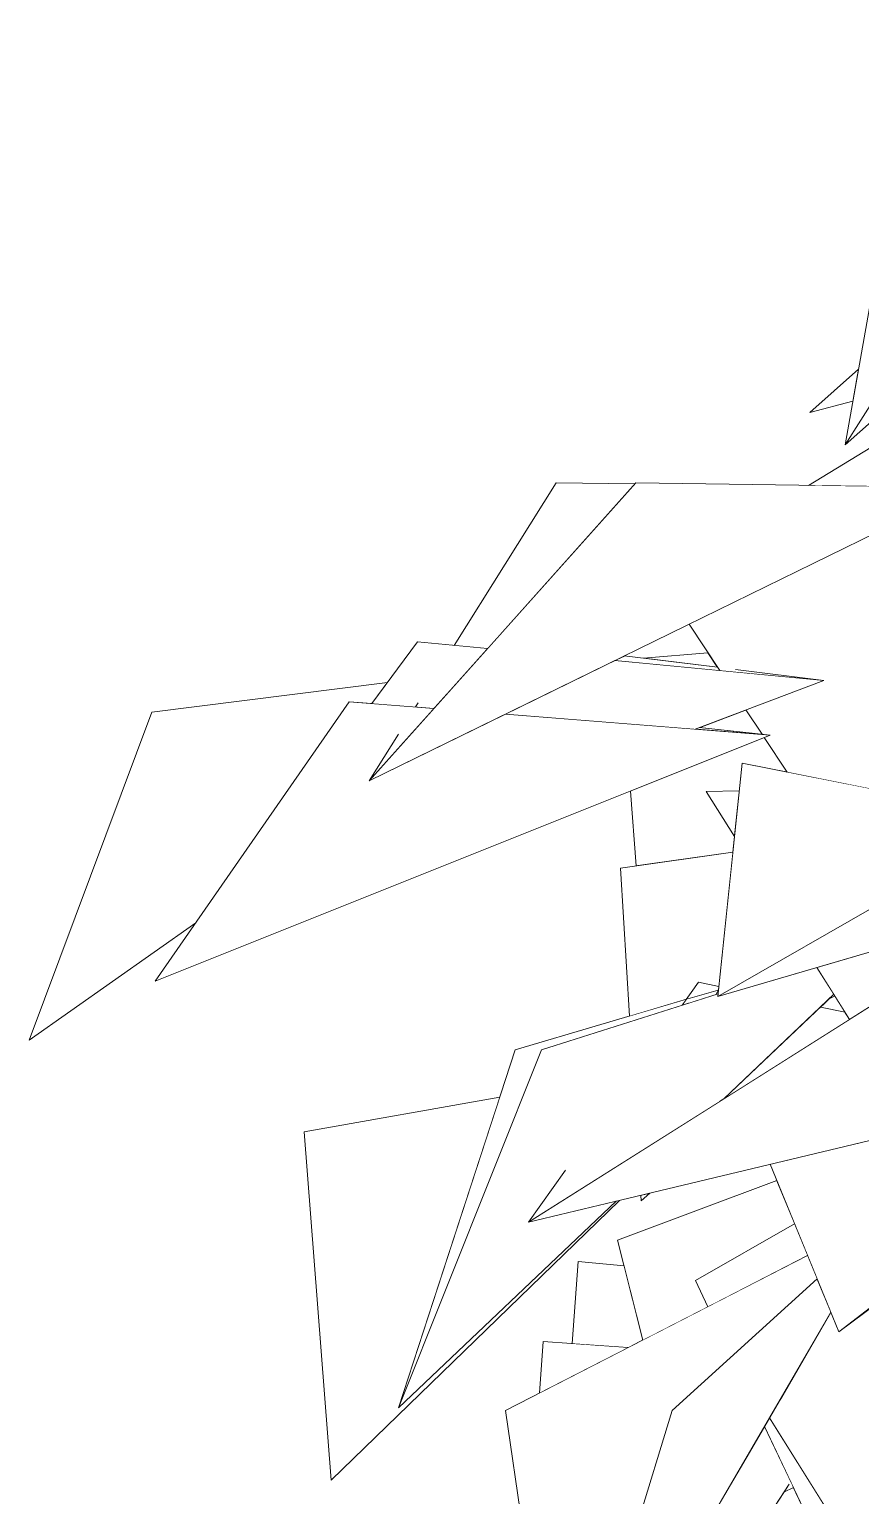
# Model space of a CAD drawing. Header units: millimetres. Extents: x -9413 to 8527, y -300 to 11224.
# Drawn here: x -8574 to -8040, y 4695 to 5636 of the extents above; entities that cross this region are included whole.
import ezdxf

# ---------------------------------------------------------------- set-up
doc = ezdxf.new("R2010")
doc.units = ezdxf.units.MM
doc.header["$MEASUREMENT"] = 0
doc.linetypes.add('Wipeout_Contour', pattern=[1000, 0, -1000])
doc.layers.add('Interior - Furniture', color=7, linetype='Continuous')
doc.layers.add('Interior - Furniture _Pen_No__4', color=7, linetype='Continuous', lineweight=20, true_color=0x029e21)

# ---------------------------------------------------------------- blocks, each defined once
blk = doc.blocks.new('Section Elem_40_6')
at = {"color": 254, "linetype": 'Wipeout_Contour', "lineweight": 0, "ltscale": 28944.765623}
blk.add_wipeout([(-8050.13, 5369.46), (-7749.89, 5636.33), (-7915.76, 5580.9)], dxfattribs=at).dxf.layer = 'Interior - Furniture'
at = {"color": 254, "linetype": 'Wipeout_Contour', "lineweight": 0, "ltscale": 28666.405731}
blk.add_wipeout([(-8132.85, 5016.44), (-8131.76, 5016.79), (-8131.44, 5019.82)], dxfattribs=at).dxf.layer = 'Interior - Furniture'
at = {"color": 254, "linetype": 'Wipeout_Contour', "lineweight": 0, "ltscale": 28474.789335}
blk.add_wipeout([(-8057.35, 5016.54), (-8060.91, 5013.16), (-8056.74, 5015.57)], dxfattribs=at).dxf.layer = 'Interior - Furniture'
at = {"color": 254, "linetype": 'Wipeout_Contour', "lineweight": 0, "ltscale": 46816.70066}
blk.add_wipeout([(-8098.24, 4907.4), (-8054.14, 4799.78), (-7849.02, 4957.39), (-7918.46, 4961.92), (-7924.49, 4949.03)], dxfattribs=at).dxf.layer = 'Interior - Furniture'
at = {"color": 254, "linetype": 'Wipeout_Contour', "lineweight": 0, "ltscale": 28583.67758}
blk.add_wipeout([(-8181.43, 4887.47), (-8181.21, 4883.8), (-8175.54, 4888.88)], dxfattribs=at).dxf.layer = 'Interior - Furniture'
at = {"color": 254, "linetype": 'Wipeout_Contour', "lineweight": 0, "ltscale": 140153.863966}
blk.add_wipeout([(-8178.92, 4606.87), (-8186.39, 4594.06), (-8173.19, 4568.26), (-8092.08, 4640.24), (-8140.04, 4503.47), (-8135.64, 4494.87), (-8118.75, 4502.97), (-8060.57, 4651.62), (-8083.34, 4699.8), (-8089.4, 4696.79), (-8118.2, 4652.43), (-8116.53, 4652.7), (-8119.4, 4650.58), (-8137.08, 4623.35), (-8140.11, 4635.38)], dxfattribs=at).dxf.layer = 'Interior - Furniture'
at = {"color": 254, "linetype": 'Wipeout_Contour', "lineweight": 0, "ltscale": 38709.30806}
blk.add_wipeout([(-8012.65, 5580.9), (-8050.13, 5369.46), (-7915.76, 5580.9), (-7749.89, 5636.33)], dxfattribs=at).dxf.layer = 'Interior - Furniture'
at = {"color": 254, "linetype": 'Wipeout_Contour', "lineweight": 0, "ltscale": 57537.453364}
blk.add_wipeout([(-8194.44, 5097.6), (-8188.56, 5002.58), (-8152.01, 5013.32), (-8144.26, 5024.25), (-8131.25, 5021.6), (-8122.24, 5107.79)], dxfattribs=at).dxf.layer = 'Interior - Furniture'
at = {"color": 254, "linetype": 'Wipeout_Contour', "lineweight": 0, "ltscale": 37956.545756}
blk.add_wipeout([(-8066.02, 5008.3), (-8050.12, 5005.06), (-8056.74, 5015.57), (-8060.91, 5013.16)], dxfattribs=at).dxf.layer = 'Interior - Furniture'
at = {"color": 254, "linetype": 'Wipeout_Contour', "lineweight": 0, "ltscale": 27927.436394}
blk.add_wipeout([(-7849.02, 4957.39), (-8054.14, 4799.78), (-7818.72, 4975.48)], dxfattribs=at).dxf.layer = 'Interior - Furniture'
at = {"color": 254, "linetype": 'Wipeout_Contour', "lineweight": 0, "ltscale": 28679.713161}
blk.add_wipeout([(-8229.74, 4903.67), (-8253.45, 4870.22), (-8128.95, 4948.84)], dxfattribs=at).dxf.layer = 'Interior - Furniture'
at = {"color": 254, "linetype": 'Wipeout_Contour', "lineweight": 0, "ltscale": 182583.77451}
blk.add_wipeout([(-8150.39, 5254.28), (-8130.63, 5224.51), (-8123.56, 5223.84), (-8120.53, 5225.15), (-8063.87, 5218.2), (-8113.83, 5199.21), (-8103.48, 5183.62), (-8098.2, 5183.06), (-8102.08, 5181.51), (-8087.29, 5159.24), (-8034.06, 5148.67), (-7996.97, 5149.35), (-7981.25, 5212.45), (-8011.03, 5261.76), (-7966.25, 5272.72), (-7927.17, 5429.63), (-7935.76, 5427.3), (-8073.71, 5343.44), (-7971.15, 5342.03)], dxfattribs=at).dxf.layer = 'Interior - Furniture'
at = {"color": 254, "linetype": 'Wipeout_Contour', "lineweight": 0, "ltscale": 29091.555232}
blk.add_wipeout([(-8072.72, 5390.13), (-8045.14, 5397.61), (-8041.5, 5418.15)], dxfattribs=at).dxf.layer = 'Interior - Furniture'
at = {"color": 254, "linetype": 'Wipeout_Contour', "lineweight": 0, "ltscale": 29054.185766}
blk.add_wipeout([(-8179.61, 5232.4), (-8131.99, 5226.56), (-8138.21, 5235.93)], dxfattribs=at).dxf.layer = 'Interior - Furniture'
at = {"color": 254, "linetype": 'Wipeout_Contour', "lineweight": 0, "ltscale": 78355.349345}
blk.add_wipeout([(-8368.65, 5204.44), (-8493.24, 5024.93), (-8098.2, 5183.06), (-8268.39, 5196.51), (-8355.89, 5153.67), (-8337.08, 5183.63), (-8325.64, 5187.44), (-8314.26, 5200.14)], dxfattribs=at).dxf.layer = 'Interior - Furniture'
at = {"layer": 'Interior - Furniture _Pen_No__4', "linetype": 'Continuous'}
for p, q in [((-7749.89, 5636.33), (-8050.13, 5369.46)), ((-8050.13, 5369.46), (-7915.76, 5580.9)), ((-8050.13, 5369.46), (-8012.65, 5580.9)), ((-8072.72, 5390.13), (-8041.5, 5418.15)), ((-8045.14, 5397.61), (-8072.72, 5390.13))]:
    blk.add_line(p, q, dxfattribs=at)
at = {"color": 254, "linetype": 'Wipeout_Contour', "lineweight": 0, "ltscale": 58916.101866}
blk.add_wipeout([(-8354.21, 5203.29), (-8326.14, 5201.08), (-8324.42, 5203.81), (-8305.35, 5210.08), (-8279.78, 5238.62), (-8324.8, 5242.88)], dxfattribs=at).dxf.layer = 'Interior - Furniture'
at = {"color": 254, "linetype": 'Wipeout_Contour', "lineweight": 0, "ltscale": 28927.816594}
blk.add_wipeout([(-8146.33, 5186.86), (-8098.2, 5183.06), (-8143.69, 5187.86)], dxfattribs=at).dxf.layer = 'Interior - Furniture'
at = {"color": 254, "linetype": 'Wipeout_Contour', "lineweight": 0, "ltscale": 66946.158678}
blk.add_wipeout([(-8144.26, 5024.25), (-8154.69, 5009.54), (-8150.28, 5010.93), (-8151.21, 5013.56), (-8131.65, 5019.31), (-8131.44, 5019.82), (-8131.25, 5021.6)], dxfattribs=at).dxf.layer = 'Interior - Furniture'
at = {"color": 254, "linetype": 'Wipeout_Contour', "lineweight": 0, "ltscale": 59282.647991}
blk.add_wipeout([(-8574.19, 4987.15), (-8467.2, 5062.44), (-8368.65, 5204.44), (-8354.21, 5203.29), (-8344.18, 5216.8), (-8495.45, 5197.75)], dxfattribs=at).dxf.layer = 'Interior - Furniture'
at = {"color": 254, "linetype": 'Wipeout_Contour', "lineweight": 0, "ltscale": 47213.69242}
blk.add_wipeout([(-8131.92, 5015.2), (-7902.65, 5082.3), (-7915.66, 5103.85), (-7902.86, 5108.59), (-7908.29, 5143.25)], dxfattribs=at).dxf.layer = 'Interior - Furniture'
at = {"color": 254, "linetype": 'Wipeout_Contour', "lineweight": 0, "ltscale": 37965.317478}
blk.add_wipeout([(-8128.02, 4949.42), (-8047.21, 5000.45), (-8050.12, 5005.06), (-8066.02, 5008.3)], dxfattribs=at).dxf.layer = 'Interior - Furniture'
at = {"layer": 'Interior - Furniture _Pen_No__4', "linetype": 'Continuous'}
for p, q in [((-8493.24, 5024.93), (-8368.65, 5204.44)), ((-8574.19, 4987.15), (-8495.45, 5197.75)), ((-8467.2, 5062.44), (-8574.19, 4987.15))]:
    blk.add_line(p, q, dxfattribs=at)
at = {"color": 254, "linetype": 'Wipeout_Contour', "lineweight": 0, "ltscale": 57093.087074}
blk.add_wipeout([(-8116.26, 5164.99), (-8131.92, 5015.2), (-7933.64, 5128.73), (-7945.43, 5131.08), (-8019.83, 5110.31), (-7992.69, 5140.46)], dxfattribs=at).dxf.layer = 'Interior - Furniture'
at = {"color": 254, "linetype": 'Wipeout_Contour', "lineweight": 0, "ltscale": 28842.272084}
blk.add_wipeout([(-8118.12, 5147.14), (-8139.41, 5146.75), (-8121.19, 5117.84)], dxfattribs=at).dxf.layer = 'Interior - Furniture'
at = {"color": 254, "linetype": 'Wipeout_Contour', "lineweight": 0, "ltscale": 47278.959298}
blk.add_wipeout([(-7936.29, 5072.45), (-8068.25, 5033.83), (-8047.21, 5000.45), (-8009.52, 5024.25), (-7977.78, 5012.11)], dxfattribs=at).dxf.layer = 'Interior - Furniture'
at = {"color": 254, "linetype": 'Wipeout_Contour', "lineweight": 0, "ltscale": 86581.642269}
blk.add_wipeout([(-8102.08, 5181.51), (-8187.98, 5147.12), (-8184.3, 5099.03), (-8122.24, 5107.79), (-8121.19, 5117.84), (-8139.41, 5146.75), (-8118.12, 5147.14), (-8116.26, 5164.99), (-8087.29, 5159.24)], dxfattribs=at).dxf.layer = 'Interior - Furniture'
at = {"color": 254, "linetype": 'Wipeout_Contour', "lineweight": 0, "ltscale": 105078.483301}
blk.add_wipeout([(-8336.92, 4751.04), (-8197.25, 4883.68), (-8253.45, 4870.22), (-8229.74, 4903.67), (-8128.95, 4948.84), (-8128.02, 4949.42), (-8057.35, 5016.54), (-8068.25, 5033.83), (-8131.92, 5015.2), (-8131.76, 5016.79), (-8245.07, 4980.96)], dxfattribs=at).dxf.layer = 'Interior - Furniture'
at = {"layer": 'Interior - Furniture _Pen_No__4', "linetype": 'Continuous'}
for p, q in [((-8184.3, 5099.03), (-8187.98, 5147.12)), ((-8139.41, 5146.75), (-8118.12, 5147.14)), ((-8121.19, 5117.84), (-8139.41, 5146.75)), ((-8194.44, 5097.6), (-8122.24, 5107.79)), ((-8047.21, 5000.45), (-8068.25, 5033.83)), ((-8056.74, 5015.57), (-8060.91, 5013.16)), ((-8066.02, 5008.3), (-8050.12, 5005.06))]:
    blk.add_line(p, q, dxfattribs=at)
at = {"color": 254, "linetype": 'Wipeout_Contour', "lineweight": 0, "ltscale": 28912.119119}
blk.add_wipeout([(-8143.69, 5187.86), (-8103.48, 5183.62), (-8113.83, 5199.21)], dxfattribs=at).dxf.layer = 'Interior - Furniture'
at = {"color": 254, "linetype": 'Wipeout_Contour', "lineweight": 0, "ltscale": 38248.612702}
blk.add_wipeout([(-8151.21, 5013.56), (-8150.28, 5010.93), (-8132.85, 5016.44), (-8131.65, 5019.31)], dxfattribs=at).dxf.layer = 'Interior - Furniture'
at = {"color": 254, "linetype": 'Wipeout_Contour', "lineweight": 0, "ltscale": 74303.702442}
blk.add_wipeout([(-8098.61, 4744.63), (-7996.42, 4580.61), (-7956.52, 4600.24), (-7944.89, 4643.98), (-8008.65, 4745.3), (-7966.56, 4749.8), (-7975.81, 4856.59), (-8092.59, 4754.96)], dxfattribs=at).dxf.layer = 'Interior - Furniture'
at = {"layer": 'Interior - Furniture _Pen_No__4', "linetype": 'Continuous'}
for p, q in [((-8131.92, 5015.2), (-7908.29, 5143.25)), ((-7902.65, 5082.3), (-8131.92, 5015.2)), ((-8144.26, 5024.25), (-8131.25, 5021.6)), ((-8132.85, 5016.44), (-8131.44, 5019.82)), ((-8057.35, 5016.54), (-8128.02, 4949.42))]:
    blk.add_line(p, q, dxfattribs=at)
at = {"color": 254, "linetype": 'Wipeout_Contour', "lineweight": 0, "ltscale": 38752.901027}
blk.add_wipeout([(-8198.15, 5230.9), (-8268.39, 5196.51), (-8146.33, 5186.86), (-8063.87, 5218.2)], dxfattribs=at).dxf.layer = 'Interior - Furniture'
at = {"color": 254, "linetype": 'Wipeout_Contour', "lineweight": 0, "ltscale": 48017.534065}
blk.add_wipeout([(-8262.09, 4980.96), (-8336.92, 4751.04), (-8245.07, 4980.96), (-8154.69, 5009.54), (-8152.01, 5013.32)], dxfattribs=at).dxf.layer = 'Interior - Furniture'
at = {"color": 254, "linetype": 'Wipeout_Contour', "lineweight": 0, "ltscale": 46859.185428}
blk.add_wipeout([(-8112.39, 4720.99), (-8146.8, 4661.96), (-8143.4, 4648.47), (-8118.2, 4652.43), (-8086.04, 4701.97)], dxfattribs=at).dxf.layer = 'Interior - Furniture'
at = {"layer": 'Interior - Furniture _Pen_No__4', "linetype": 'Continuous'}
for p, q in [((-8188.56, 5002.58), (-8194.44, 5097.6)), ((-8154.69, 5009.54), (-8144.26, 5024.25)), ((-8262.09, 4980.96), (-8152.01, 5013.32)), ((-8245.07, 4980.96), (-8131.76, 5016.79)), ((-8151.24, 5013.55), (-8131.65, 5019.31))]:
    blk.add_line(p, q, dxfattribs=at)
at = {"color": 254, "linetype": 'Wipeout_Contour', "lineweight": 0, "ltscale": 38777.312411}
blk.add_wipeout([(-8198.15, 5230.9), (-8130.63, 5224.51), (-8131.99, 5226.56), (-8191.98, 5233.92)], dxfattribs=at).dxf.layer = 'Interior - Furniture'
at = {"color": 254, "linetype": 'Wipeout_Contour', "lineweight": 0, "ltscale": 28919.324867}
blk.add_wipeout([(-8120.53, 5225.15), (-8123.56, 5223.84), (-8063.87, 5218.2)], dxfattribs=at).dxf.layer = 'Interior - Furniture'
at = {"color": 254, "linetype": 'Wipeout_Contour', "lineweight": 0, "ltscale": 57665.416102}
blk.add_wipeout([(-8272.02, 4950.45), (-8397.56, 4928.12), (-8380.29, 4704.59), (-8195.1, 4884.2), (-8197.25, 4883.68), (-8336.92, 4751.04)], dxfattribs=at).dxf.layer = 'Interior - Furniture'
at = {"color": 254, "linetype": 'Wipeout_Contour', "lineweight": 0, "ltscale": 37302.21512}
blk.add_wipeout([(-8098.61, 4744.63), (-8101.88, 4739.02), (-8037.79, 4603.42), (-8027.53, 4630.55)], dxfattribs=at).dxf.layer = 'Interior - Furniture'
at = {"layer": 'Interior - Furniture _Pen_No__4', "linetype": 'Continuous'}
for p, q in [((-8397.56, 4928.12), (-8272.02, 4950.45)), ((-8380.29, 4704.59), (-8397.56, 4928.12)), ((-8253.45, 4870.22), (-8229.73, 4903.68))]:
    blk.add_line(p, q, dxfattribs=at)
at = {"color": 254, "linetype": 'Wipeout_Contour', "lineweight": 0, "ltscale": 29188.480204}
blk.add_wipeout([(-8355.89, 5153.67), (-7971.15, 5342.03), (-8184.51, 5344.96)], dxfattribs=at).dxf.layer = 'Interior - Furniture'
at = {"color": 254, "linetype": 'Wipeout_Contour', "lineweight": 0, "ltscale": 47547.599229}
blk.add_wipeout([(-8225.54, 4792.19), (-8189.51, 4789.63), (-8180.15, 4794.43), (-8192.15, 4842.13), (-8221.58, 4844.89)], dxfattribs=at).dxf.layer = 'Interior - Furniture'
at = {"color": 254, "linetype": 'Wipeout_Contour', "lineweight": 0, "ltscale": 46830.413446}
blk.add_wipeout([(-8101.88, 4739.02), (-8112.39, 4720.99), (-8086.04, 4701.97), (-8089.4, 4696.79), (-8083.34, 4699.8)], dxfattribs=at).dxf.layer = 'Interior - Furniture'
at = {"layer": 'Interior - Furniture _Pen_No__4', "linetype": 'Continuous'}
for p, q in [((-8073.71, 5343.44), (-7935.76, 5427.3)), ((-8130.63, 5224.51), (-8150.39, 5254.28)), ((-8198.15, 5230.9), (-8063.87, 5218.2)), ((-8179.61, 5232.4), (-8138.21, 5235.93)), ((-8063.87, 5218.2), (-8146.33, 5186.86)), ((-8120.55, 5225.15), (-8063.87, 5218.2)), ((-8495.45, 5197.75), (-8344.18, 5216.8)), ((-8103.48, 5183.62), (-8113.83, 5199.21)), ((-8268.39, 5196.51), (-8098.2, 5183.06)), ((-8143.69, 5187.86), (-8098.2, 5183.06)), ((-8087.29, 5159.24), (-8102.08, 5181.51)), ((-8131.92, 5015.2), (-8116.26, 5164.99)), ((-8116.26, 5164.99), (-7992.69, 5140.46))]:
    blk.add_line(p, q, dxfattribs=at)
at = {"color": 254, "linetype": 'Wipeout_Contour', "lineweight": 0, "ltscale": 39208.315758}
blk.add_wipeout([(-8301.29, 5240.65), (-8279.78, 5238.62), (-8185.01, 5344.4), (-8235.82, 5344.96)], dxfattribs=at).dxf.layer = 'Interior - Furniture'
at = {"color": 254, "linetype": 'Wipeout_Contour', "lineweight": 0, "ltscale": 39244.464303}
blk.add_wipeout([(-8326.14, 5201.08), (-8314.26, 5200.14), (-8305.35, 5210.08), (-8324.42, 5203.81)], dxfattribs=at).dxf.layer = 'Interior - Furniture'
at = {"color": 254, "linetype": 'Wipeout_Contour', "lineweight": 0, "ltscale": 29444.357112}
blk.add_wipeout([(-8355.89, 5153.67), (-8325.64, 5187.44), (-8337.08, 5183.63)], dxfattribs=at).dxf.layer = 'Interior - Furniture'
at = {"color": 254, "linetype": 'Wipeout_Contour', "lineweight": 0, "ltscale": 56833.832053}
blk.add_wipeout([(-8093.99, 4897.02), (-8196.29, 4858.57), (-8180.15, 4794.43), (-8138.21, 4815.91), (-8146.12, 4832.63), (-8082.56, 4869.13)], dxfattribs=at).dxf.layer = 'Interior - Furniture'
at = {"layer": 'Interior - Furniture _Pen_No__4', "linetype": 'Continuous'}
for p, q in [((-8355.89, 5153.67), (-8184.51, 5344.96)), ((-7971.15, 5342.03), (-8355.89, 5153.67)), ((-8301.29, 5240.65), (-8235.82, 5344.96)), ((-8235.82, 5344.96), (-8185.01, 5344.4)), ((-8184.51, 5344.96), (-7971.15, 5342.03)), ((-8354.21, 5203.29), (-8324.8, 5242.88)), ((-8324.8, 5242.88), (-8279.78, 5238.62)), ((-8191.98, 5233.92), (-8131.99, 5226.56)), ((-8368.65, 5204.44), (-8314.26, 5200.14)), ((-8326.14, 5201.08), (-8324.41, 5203.82)), ((-8098.2, 5183.06), (-8493.24, 5024.93)), ((-8355.89, 5153.67), (-8337.08, 5183.65)), ((-8175.54, 4888.88), (-8181.21, 4883.8)), ((-8181.21, 4883.8), (-8181.43, 4887.47))]:
    blk.add_line(p, q, dxfattribs=at)
at = {"color": 254, "linetype": 'Wipeout_Contour', "lineweight": 0, "ltscale": 37782.189755}
blk.add_wipeout([(-8082.56, 4869.13), (-8146.12, 4832.63), (-8138.21, 4815.91), (-8074.19, 4848.71)], dxfattribs=at).dxf.layer = 'Interior - Furniture'
at = {"color": 254, "linetype": 'Wipeout_Contour', "lineweight": 0, "ltscale": 28545.2985}
blk.add_wipeout([(-8246.49, 4760.44), (-8189.51, 4789.63), (-8244.02, 4793.5)], dxfattribs=at).dxf.layer = 'Interior - Furniture'
at = {"layer": 'Interior - Furniture _Pen_No__4', "linetype": 'Continuous'}
for p, q in [((-8253.45, 4870.22), (-8009.52, 5024.25)), ((-7924.47, 4949.03), (-8253.45, 4870.22))]:
    blk.add_line(p, q, dxfattribs=at)
at = {"color": 254, "linetype": 'Wipeout_Contour', "lineweight": 0, "ltscale": 46826.059749}
blk.add_wipeout([(-8092.59, 4754.96), (-7975.81, 4856.59), (-7975.94, 4858.14), (-8054.14, 4799.78), (-8059.22, 4812.19)], dxfattribs=at).dxf.layer = 'Interior - Furniture'
at = {"layer": 'Interior - Furniture _Pen_No__4', "linetype": 'Continuous'}
for p, q in [((-8054.14, 4799.78), (-7818.72, 4975.48)), ((-7849.02, 4957.39), (-8054.14, 4799.78)), ((-8196.29, 4858.57), (-8093.99, 4897.02))]:
    blk.add_line(p, q, dxfattribs=at)
at = {"color": 254, "linetype": 'Wipeout_Contour', "lineweight": 0, "ltscale": 47013.412205}
blk.add_wipeout([(-8232.99, 4515.2), (-8231.69, 4516.35), (-8059.22, 4812.19), (-8068.08, 4833.8), (-8161.14, 4749.26)], dxfattribs=at).dxf.layer = 'Interior - Furniture'
at = {"color": 254, "linetype": 'Wipeout_Contour', "lineweight": 0, "ltscale": 56581.318113}
blk.add_wipeout([(-8268.3, 4749.26), (-8233.91, 4514.39), (-8232.99, 4515.2), (-8161.14, 4749.26), (-8068.08, 4833.8), (-8074.19, 4848.71)], dxfattribs=at).dxf.layer = 'Interior - Furniture'
at = {"layer": 'Interior - Furniture _Pen_No__4', "linetype": 'Continuous'}
for p, q in [((-8336.92, 4751.04), (-8245.07, 4980.96)), ((-8336.92, 4751.04), (-8262.09, 4980.96)), ((-8054.14, 4799.78), (-8098.24, 4907.4)), ((-8195.1, 4884.2), (-8380.29, 4704.59)), ((-8197.25, 4883.68), (-8336.92, 4751.04)), ((-8146.12, 4832.63), (-8082.56, 4869.13)), ((-8180.15, 4794.43), (-8196.29, 4858.57)), ((-8268.3, 4749.26), (-8074.19, 4848.71)), ((-8225.54, 4792.19), (-8221.58, 4844.89)), ((-8221.58, 4844.89), (-8192.15, 4842.13)), ((-8161.14, 4749.26), (-8068.08, 4833.8)), ((-8138.21, 4815.91), (-8146.12, 4832.63)), ((-8059.22, 4812.19), (-8231.69, 4516.35)), ((-8246.49, 4760.44), (-8244.02, 4793.5)), ((-8244.02, 4793.5), (-8189.51, 4789.63)), ((-8233.91, 4514.39), (-8268.3, 4749.26)), ((-8232.99, 4515.2), (-8161.14, 4749.26)), ((-8037.79, 4603.42), (-8101.88, 4739.02)), ((-7996.42, 4580.61), (-8098.61, 4744.63)), ((-8086.02, 4702), (-8118.2, 4652.43)), ((-8083.34, 4699.8), (-8089.4, 4696.79))]:
    blk.add_line(p, q, dxfattribs=at)

msp = doc.modelspace()

# ---------------------------------------------------------------- block references
at = {"layer": 'Interior - Furniture'}
msp.add_blockref('Section Elem_40_6', (0, 0), dxfattribs=at)

doc.saveas('drawing.dxf')
